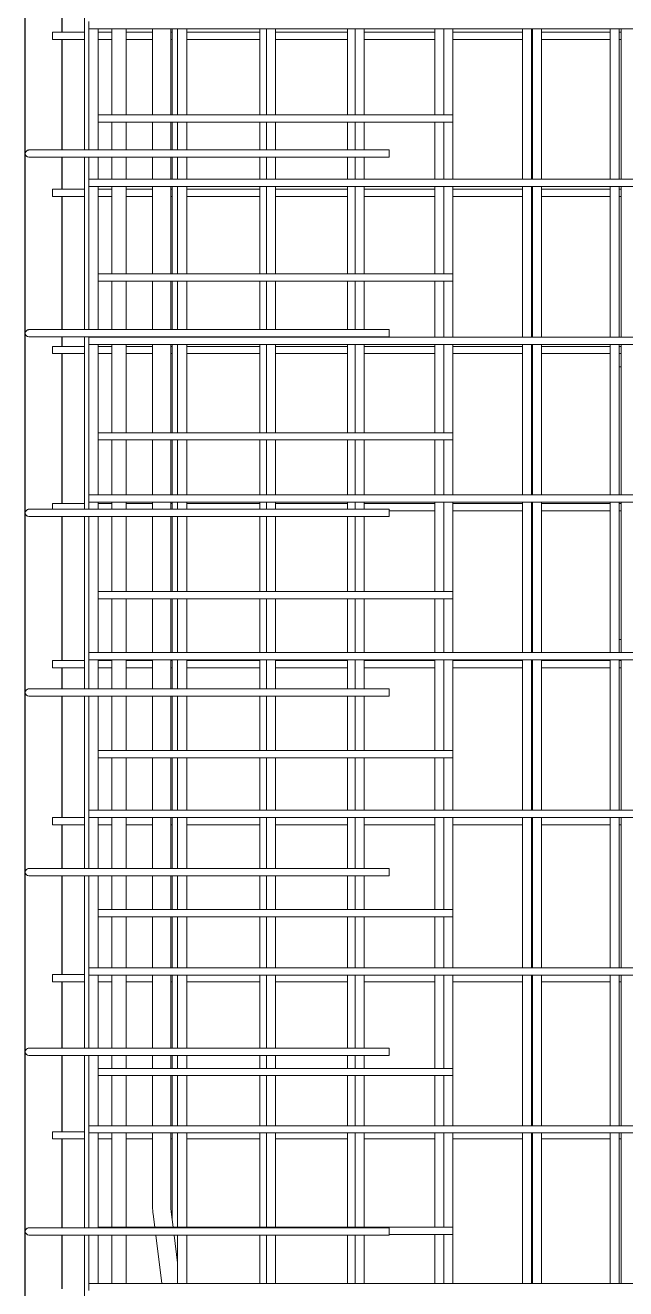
# Model space of a CAD drawing. Header units: millimetres. Extents: x 6720 to 22888, y -3063 to 10060.
# Drawn here: x 10063 to 10723, y 26 to 1416 of the extents above; entities that cross this region are included whole.
import ezdxf

# ---------------------------------------------------------------- set-up
doc = ezdxf.new("R2010")
doc.units = ezdxf.units.MM
for name, color, linetype, lineweight in [('A-WALL', 113, 'Continuous', 25), ('S-BEAM', 12, 'Continuous', 18), ('S-RBAR', 171, 'Continuous', 18)]:
    doc.layers.add(name, color=color, linetype=linetype, lineweight=lineweight)

msp = doc.modelspace()

# ---------------------------------------------------------------- linework, layer by layer
at = {"layer": 'A-WALL'}
for p, q in [((10062.6, -1395), (10062.6, 7060)), ((10102.6, 1468.3), (10102.6, 1408.2)), ((10102.6, 1400.2), (10102.6, 1278.7)), ((10102.6, 1270.7), (10102.6, 1235.4)), ((10102.6, 1227.4), (10102.6, 1081)), ((10102.6, 1073), (10102.6, 1062.6)), ((10102.6, 1054.6), (10102.6, 889.7)), ((10102.6, 875.3), (10102.6, 716.9)), ((10102.6, 708.9), (10102.6, 685.7)), ((10102.6, 677.7), (10102.6, 544.1)), ((10102.6, 536.1), (10102.6, 488)), ((10102.6, 480), (10102.6, 371.3)), ((10102.6, 363.3), (10102.6, 290.3)), ((10102.6, 282.3), (10102.6, 198.4)), ((10102.6, 190.4), (10102.6, 92.7)), ((10102.6, 84.7), (10102.6, 25.6))]:
    msp.add_line(p, q, dxfattribs=at)
at = {"layer": 'S-BEAM'}
for p, q in [((10715.8, 1040), (10717.8, 1040)), ((10717.8, 740), (10715.8, 740))]:
    msp.add_line(p, q, dxfattribs=at)
at = {"layer": 'S-RBAR'}
for p, q in [((10127.7, 1278.7), (10127.7, 1468.3)), ((10132.6, 1411.9), (10132.6, 1419.9)), ((10092.6, 1408.2), (10127.7, 1408.2)), ((10092.6, 1400.2), (10092.6, 1408.2)), ((10132.6, 1411.9), (12288.6, 1411.9)), ((10132.6, 1278.7), (10132.6, 1411.9)), ((10142.6, 1278.7), (10142.6, 1411.9)), ((10142.6, 1408.2), (10157.6, 1408.2)), ((10157.6, 1317.3), (10157.6, 1411.9)), ((10173.6, 1317.3), (10173.6, 1411.9)), ((10173.6, 1408.2), (10202.6, 1408.2)), ((10202.6, 1317.3), (10202.6, 1411.9)), ((10222.6, 1317.3), (10222.6, 1411.9)), ((10222.6, 1408.2), (10224.1, 1408.2)), ((10224.1, 1317.3), (10224.1, 1411.9)), ((10230.1, 1317.3), (10230.1, 1411.9)), ((10240.1, 1317.3), (10240.1, 1411.9)), ((10240.1, 1408.2), (10320.4, 1408.2)), ((10320.4, 1317.3), (10320.4, 1411.9)), ((10327.7, 1317.3), (10327.7, 1411.9)), ((10337.7, 1317.3), (10337.7, 1411.9)), ((10337.7, 1408.2), (10416.8, 1408.2)), ((10416.8, 1317.3), (10416.8, 1411.9)), ((10425.2, 1317.3), (10425.2, 1411.9)), ((10435.2, 1317.3), (10435.2, 1411.9)), ((10435.2, 1408.2), (10513.1, 1408.2)), ((10513.1, 1317.3), (10513.1, 1411.9)), ((10522.7, 1317.3), (10522.7, 1411.9)), ((10532.7, 1246.4), (10532.7, 1411.9)), ((10532.7, 1408.2), (10609.4, 1408.2)), ((10609.4, 1246.4), (10609.4, 1411.9)), ((10619.4, 1246.4), (10619.4, 1411.9)), ((10619.4, 1408.2), (10620.3, 1408.2)), ((10620.3, 1246.4), (10620.3, 1411.9)), ((10630.3, 1246.4), (10630.3, 1411.9)), ((10630.3, 1408.2), (10705.8, 1408.2)), ((10705.8, 1246.4), (10705.8, 1411.9)), ((10715.8, 1246.4), (10715.8, 1411.9)), ((10715.8, 1408.2), (10717.8, 1408.2)), ((10717.8, 1246.4), (10717.8, 1411.9)), ((10092.6, 1400.2), (10127.7, 1400.2)), ((10142.6, 1400.2), (10157.6, 1400.2)), ((10173.6, 1400.2), (10202.6, 1400.2)), ((10222.6, 1400.2), (10224.1, 1400.2)), ((10240.1, 1400.2), (10320.4, 1400.2)), ((10337.7, 1400.2), (10416.8, 1400.2)), ((10435.2, 1400.2), (10513.1, 1400.2)), ((10532.7, 1400.2), (10609.4, 1400.2)), ((10619.4, 1400.2), (10620.3, 1400.2)), ((10630.3, 1400.2), (10705.8, 1400.2)), ((10715.8, 1400.2), (10717.8, 1400.2)), ((10172.6, 1317.3), (10142.3, 1317.3)), ((10172.6, 1309.3), (10142.3, 1309.3)), ((10157.6, 1278.7), (10157.6, 1309.3)), ((10172.6, 1317.3), (10532.6, 1317.3)), ((10172.6, 1309.3), (10532.6, 1309.3)), ((10173.6, 1278.7), (10173.6, 1309.3)), ((10202.6, 1278.7), (10202.6, 1309.3)), ((10222.6, 1278.7), (10222.6, 1309.3)), ((10224.1, 1278.7), (10224.1, 1309.3)), ((10230.1, 1278.7), (10230.1, 1309.3)), ((10240.1, 1278.7), (10240.1, 1309.3)), ((10320.4, 1278.7), (10320.4, 1309.3)), ((10327.7, 1278.7), (10327.7, 1309.3)), ((10337.7, 1278.7), (10337.7, 1309.3)), ((10416.8, 1278.7), (10416.8, 1309.3)), ((10425.2, 1278.7), (10425.2, 1309.3)), ((10435.2, 1278.7), (10435.2, 1309.3)), ((10513.1, 1246.4), (10513.1, 1309.3)), ((10522.7, 1246.4), (10522.7, 1309.3)), ((10532.6, 1309.3), (10532.6, 1317.3)), ((10066.6, 1278.7), (10086.6, 1278.7)), ((10066.6, 1270.7), (10086.6, 1270.7)), ((10462.6, 1278.7), (10086.6, 1278.7)), ((10462.6, 1270.7), (10086.6, 1270.7)), ((10127.7, 1081), (10127.7, 1270.7)), ((10132.6, 1246.4), (10132.6, 1270.7)), ((10142.6, 1246.4), (10142.6, 1270.7)), ((10157.6, 1246.4), (10157.6, 1270.7)), ((10173.6, 1246.4), (10173.6, 1270.7)), ((10202.6, 1246.4), (10202.6, 1270.7)), ((10222.6, 1246.4), (10222.6, 1270.7)), ((10224.1, 1246.4), (10224.1, 1270.7)), ((10230.1, 1246.4), (10230.1, 1270.7)), ((10240.1, 1246.4), (10240.1, 1270.7)), ((10320.4, 1246.4), (10320.4, 1270.7)), ((10327.7, 1246.4), (10327.7, 1270.7)), ((10337.7, 1246.4), (10337.7, 1270.7)), ((10416.8, 1246.4), (10416.8, 1270.7)), ((10425.2, 1246.4), (10425.2, 1270.7)), ((10435.2, 1246.4), (10435.2, 1270.7)), ((10462.6, 1278.7), (10462.6, 1270.7)), ((10132.6, 1246.4), (12288.6, 1246.4)), ((10132.6, 1238.4), (10132.6, 1246.4)), ((10132.6, 1238.4), (12288.6, 1238.4)), ((10132.6, 1081), (10132.6, 1238.4)), ((10142.6, 1081), (10142.6, 1238.4)), ((10157.6, 1142.4), (10157.6, 1238.4)), ((10173.6, 1142.4), (10173.6, 1238.4)), ((10202.6, 1142.4), (10202.6, 1238.4)), ((10222.6, 1142.4), (10222.6, 1238.4)), ((10224.1, 1142.4), (10224.1, 1238.4)), ((10230.1, 1142.4), (10230.1, 1238.4)), ((10240.1, 1142.4), (10240.1, 1238.4)), ((10320.4, 1142.4), (10320.4, 1238.4)), ((10327.7, 1142.4), (10327.7, 1238.4)), ((10337.7, 1142.4), (10337.7, 1238.4)), ((10416.8, 1142.4), (10416.8, 1238.4)), ((10425.2, 1142.4), (10425.2, 1238.4)), ((10435.2, 1142.4), (10435.2, 1238.4)), ((10513.1, 1142.4), (10513.1, 1238.4)), ((10522.7, 1142.4), (10522.7, 1238.4)), ((10532.7, 1072.8), (10532.7, 1238.4)), ((10609.4, 1072.8), (10609.4, 1238.4)), ((10619.4, 1072.8), (10619.4, 1238.4)), ((10620.3, 1072.8), (10620.3, 1238.4)), ((10630.3, 1072.8), (10630.3, 1238.4)), ((10705.8, 1072.8), (10705.8, 1238.4)), ((10715.8, 1072.8), (10715.8, 1238.4)), ((10717.8, 1072.8), (10717.8, 1238.4)), ((10092.6, 1235.4), (10127.7, 1235.4)), ((10092.6, 1227.4), (10092.6, 1235.4)), ((10092.6, 1227.4), (10127.7, 1227.4)), ((10142.6, 1235.4), (10157.6, 1235.4)), ((10142.6, 1227.4), (10157.6, 1227.4)), ((10173.6, 1235.4), (10202.6, 1235.4)), ((10173.6, 1227.4), (10202.6, 1227.4)), ((10222.6, 1235.4), (10224.1, 1235.4)), ((10222.6, 1227.4), (10224.1, 1227.4)), ((10240.1, 1235.4), (10320.4, 1235.4)), ((10240.1, 1227.4), (10320.4, 1227.4)), ((10337.7, 1235.4), (10416.8, 1235.4)), ((10337.7, 1227.4), (10416.8, 1227.4)), ((10435.2, 1235.4), (10513.1, 1235.4)), ((10435.2, 1227.4), (10513.1, 1227.4)), ((10532.7, 1235.4), (10609.4, 1235.4)), ((10532.7, 1227.4), (10609.4, 1227.4)), ((10619.4, 1235.4), (10620.3, 1235.4)), ((10619.4, 1227.4), (10620.3, 1227.4)), ((10630.3, 1235.4), (10705.8, 1235.4)), ((10630.3, 1227.4), (10705.8, 1227.4)), ((10715.8, 1235.4), (10717.8, 1235.4)), ((10715.8, 1227.4), (10717.8, 1227.4)), ((10172.6, 1142.4), (10142.3, 1142.4)), ((10172.6, 1142.4), (10532.6, 1142.4)), ((10532.6, 1134.4), (10532.6, 1142.4)), ((10172.6, 1134.4), (10142.3, 1134.4)), ((10157.6, 1081), (10157.6, 1134.4)), ((10172.6, 1134.4), (10532.6, 1134.4)), ((10173.6, 1081), (10173.6, 1134.4)), ((10202.6, 1081), (10202.6, 1134.4)), ((10222.6, 1081), (10222.6, 1134.4)), ((10224.1, 1081), (10224.1, 1134.4)), ((10230.1, 1081), (10230.1, 1134.4)), ((10240.1, 1081), (10240.1, 1134.4)), ((10320.4, 1081), (10320.4, 1134.4)), ((10327.7, 1081), (10327.7, 1134.4)), ((10337.7, 1081), (10337.7, 1134.4)), ((10416.8, 1081), (10416.8, 1134.4)), ((10425.2, 1081), (10425.2, 1134.4)), ((10435.2, 1081), (10435.2, 1134.4)), ((10513.1, 1072.8), (10513.1, 1134.4)), ((10522.7, 1072.8), (10522.7, 1134.4)), ((10066.6, 1081), (10086.6, 1081)), ((10066.6, 1073), (10086.6, 1073)), ((10462.6, 1081), (10086.6, 1081)), ((10462.6, 1073), (10086.6, 1073)), ((10127.7, 883.3), (10127.7, 1073)), ((10132.6, 1072.8), (10774.6, 1072.8)), ((10132.6, 1064.8), (10132.6, 1072.8)), ((10462.6, 1081), (10462.6, 1073)), ((10092.6, 1062.6), (10127.7, 1062.6)), ((10092.6, 1054.6), (10092.6, 1062.6)), ((10132.6, 1064.8), (10774.6, 1064.8)), ((10132.6, 899.3), (10132.6, 1064.8)), ((10142.6, 899.3), (10142.6, 1064.8)), ((10142.6, 1062.6), (10157.6, 1062.6)), ((10157.6, 967.6), (10157.6, 1064.8)), ((10173.6, 967.6), (10173.6, 1064.8)), ((10173.6, 1062.6), (10202.6, 1062.6)), ((10202.6, 967.6), (10202.6, 1064.8)), ((10222.6, 967.6), (10222.6, 1064.8)), ((10222.6, 1062.6), (10224.1, 1062.6)), ((10224.1, 967.6), (10224.1, 1064.8)), ((10230.1, 967.6), (10230.1, 1064.8)), ((10240.1, 967.6), (10240.1, 1064.8)), ((10240.1, 1062.6), (10320.4, 1062.6)), ((10320.4, 967.6), (10320.4, 1064.8)), ((10327.7, 967.6), (10327.7, 1064.8)), ((10337.7, 967.6), (10337.7, 1064.8)), ((10337.7, 1062.6), (10416.8, 1062.6)), ((10416.8, 967.6), (10416.8, 1064.8)), ((10425.2, 967.6), (10425.2, 1064.8)), ((10435.2, 967.6), (10435.2, 1064.8)), ((10435.2, 1062.6), (10513.1, 1062.6)), ((10513.1, 967.6), (10513.1, 1064.8)), ((10522.7, 967.6), (10522.7, 1064.8)), ((10532.7, 899.3), (10532.7, 1064.8)), ((10532.7, 1062.6), (10609.4, 1062.6)), ((10609.4, 899.3), (10609.4, 1064.8)), ((10619.4, 899.3), (10619.4, 1064.8)), ((10619.4, 1062.6), (10620.3, 1062.6)), ((10620.3, 899.3), (10620.3, 1064.8)), ((10630.3, 899.3), (10630.3, 1064.8)), ((10630.3, 1062.6), (10705.8, 1062.6)), ((10705.8, 899.3), (10705.8, 1064.8)), ((10715.8, 899.3), (10715.8, 1064.8)), ((10715.8, 1062.6), (10717.8, 1062.6)), ((10717.8, 899.3), (10717.8, 1064.8)), ((10092.6, 1054.6), (10127.7, 1054.6)), ((10142.6, 1054.6), (10157.6, 1054.6)), ((10173.6, 1054.6), (10202.6, 1054.6)), ((10222.6, 1054.6), (10224.1, 1054.6)), ((10240.1, 1054.6), (10320.4, 1054.6)), ((10337.7, 1054.6), (10416.8, 1054.6)), ((10435.2, 1054.6), (10513.1, 1054.6)), ((10532.7, 1054.6), (10609.4, 1054.6)), ((10619.4, 1054.6), (10620.3, 1054.6)), ((10630.3, 1054.6), (10705.8, 1054.6)), ((10715.8, 1054.6), (10717.8, 1054.6)), ((10172.6, 967.6), (10142.3, 967.6)), ((10172.6, 959.6), (10142.3, 959.6)), ((10157.6, 899.3), (10157.6, 959.6)), ((10172.6, 967.6), (10532.6, 967.6)), ((10172.6, 959.6), (10532.6, 959.6)), ((10173.6, 899.3), (10173.6, 959.6)), ((10202.6, 899.3), (10202.6, 959.6)), ((10222.6, 899.3), (10222.6, 959.6)), ((10224.1, 899.3), (10224.1, 959.6)), ((10230.1, 899.3), (10230.1, 959.6)), ((10240.1, 899.3), (10240.1, 959.6)), ((10320.4, 899.3), (10320.4, 959.6)), ((10327.7, 899.3), (10327.7, 959.6)), ((10337.7, 899.3), (10337.7, 959.6)), ((10416.8, 899.3), (10416.8, 959.6)), ((10425.2, 899.3), (10425.2, 959.6)), ((10435.2, 899.3), (10435.2, 959.6)), ((10513.1, 899.3), (10513.1, 959.6)), ((10522.7, 899.3), (10522.7, 959.6)), ((10532.6, 959.6), (10532.6, 967.6)), ((10132.6, 899.3), (10739.6, 899.3)), ((10132.6, 891.3), (10132.6, 899.3)), ((10132.6, 891.3), (10739.6, 891.3)), ((10132.6, 883.3), (10132.6, 891.3)), ((10142.6, 883.3), (10142.6, 891.3)), ((10157.6, 883.3), (10157.6, 891.3)), ((10173.6, 883.3), (10173.6, 891.3)), ((10202.6, 883.3), (10202.6, 891.3)), ((10222.6, 883.3), (10222.6, 891.3)), ((10224.1, 883.3), (10224.1, 891.3)), ((10230.1, 883.3), (10230.1, 891.3)), ((10240.1, 883.3), (10240.1, 891.3)), ((10320.4, 883.3), (10320.4, 891.3)), ((10327.7, 883.3), (10327.7, 891.3)), ((10337.7, 883.3), (10337.7, 891.3)), ((10416.8, 883.3), (10416.8, 891.3)), ((10425.2, 883.3), (10425.2, 891.3)), ((10435.2, 883.3), (10435.2, 891.3)), ((10513.1, 792.7), (10513.1, 891.3)), ((10522.7, 792.7), (10522.7, 891.3)), ((10532.7, 725.7), (10532.7, 891.3)), ((10609.4, 725.7), (10609.4, 891.3)), ((10619.4, 725.7), (10619.4, 891.3)), ((10620.3, 725.7), (10620.3, 891.3)), ((10630.3, 725.7), (10630.3, 891.3)), ((10705.8, 725.7), (10705.8, 891.3)), ((10715.8, 725.7), (10715.8, 891.3)), ((10717.8, 725.7), (10717.8, 891.3)), ((10066.6, 883.3), (10086.6, 883.3)), ((10462.6, 883.3), (10086.6, 883.3)), ((10092.6, 889.7), (10127.7, 889.7)), ((10092.6, 883.3), (10092.6, 889.7)), ((10142.6, 889.7), (10157.6, 889.7)), ((10173.6, 889.7), (10202.6, 889.7)), ((10222.6, 889.7), (10224.1, 889.7)), ((10240.1, 889.7), (10320.4, 889.7)), ((10337.7, 889.7), (10416.8, 889.7)), ((10435.2, 889.7), (10513.1, 889.7)), ((10462.6, 883.3), (10462.6, 875.3)), ((10462.6, 881.7), (10513.1, 881.7)), ((10532.7, 889.7), (10609.4, 889.7)), ((10532.7, 881.7), (10609.4, 881.7)), ((10619.4, 889.7), (10620.3, 889.7)), ((10619.4, 881.7), (10620.3, 881.7)), ((10630.3, 889.7), (10705.8, 889.7)), ((10630.3, 881.7), (10705.8, 881.7)), ((10715.8, 889.7), (10717.8, 889.7)), ((10715.8, 881.7), (10717.8, 881.7)), ((10066.6, 875.3), (10086.6, 875.3)), ((10462.6, 875.3), (10086.6, 875.3)), ((10127.7, 685.7), (10127.7, 875.3)), ((10132.6, 725.7), (10132.6, 875.3)), ((10142.6, 725.7), (10142.6, 875.3)), ((10157.6, 792.7), (10157.6, 875.3)), ((10173.6, 792.7), (10173.6, 875.3)), ((10202.6, 792.7), (10202.6, 875.3)), ((10222.6, 792.7), (10222.6, 875.3)), ((10224.1, 792.7), (10224.1, 875.3)), ((10230.1, 792.7), (10230.1, 875.3)), ((10240.1, 792.7), (10240.1, 875.3)), ((10320.4, 792.7), (10320.4, 875.3)), ((10327.7, 792.7), (10327.7, 875.3)), ((10337.7, 792.7), (10337.7, 875.3)), ((10416.8, 792.7), (10416.8, 875.3)), ((10425.2, 792.7), (10425.2, 875.3)), ((10435.2, 792.7), (10435.2, 875.3)), ((10172.6, 792.7), (10142.3, 792.7)), ((10172.6, 792.7), (10532.6, 792.7)), ((10532.6, 784.7), (10532.6, 792.7)), ((10172.6, 784.7), (10142.3, 784.7)), ((10157.6, 725.7), (10157.6, 784.7)), ((10172.6, 784.7), (10532.6, 784.7)), ((10173.6, 725.7), (10173.6, 784.7)), ((10202.6, 725.7), (10202.6, 784.7)), ((10222.6, 725.7), (10222.6, 784.7)), ((10224.1, 725.7), (10224.1, 784.7)), ((10230.1, 725.7), (10230.1, 784.7)), ((10240.1, 725.7), (10240.1, 784.7)), ((10320.4, 725.7), (10320.4, 784.7)), ((10327.7, 725.7), (10327.7, 784.7)), ((10337.7, 725.7), (10337.7, 784.7)), ((10416.8, 725.7), (10416.8, 784.7)), ((10425.2, 725.7), (10425.2, 784.7)), ((10435.2, 725.7), (10435.2, 784.7)), ((10513.1, 725.7), (10513.1, 784.7)), ((10522.7, 725.7), (10522.7, 784.7)), ((10132.6, 725.7), (10755.8, 725.7)), ((10132.6, 717.7), (10132.6, 725.7)), ((10092.6, 716.9), (10127.7, 716.9)), ((10092.6, 708.9), (10092.6, 716.9)), ((10132.6, 717.7), (10776.2, 717.7)), ((10132.6, 685.7), (10132.6, 717.7)), ((10142.6, 685.7), (10142.6, 717.7)), ((10142.6, 716.9), (10157.6, 716.9)), ((10157.6, 685.7), (10157.6, 717.7)), ((10173.6, 685.7), (10173.6, 717.7)), ((10173.6, 716.9), (10202.6, 716.9)), ((10202.6, 685.7), (10202.6, 717.7)), ((10222.6, 685.7), (10222.6, 717.7)), ((10222.6, 716.9), (10224.1, 716.9)), ((10224.1, 685.7), (10224.1, 717.7)), ((10230.1, 685.7), (10230.1, 717.7)), ((10240.1, 685.7), (10240.1, 717.7)), ((10240.1, 716.9), (10320.4, 716.9)), ((10320.4, 685.7), (10320.4, 717.7)), ((10327.7, 685.7), (10327.7, 717.7)), ((10337.7, 685.7), (10337.7, 717.7)), ((10337.7, 716.9), (10416.8, 716.9)), ((10416.8, 685.7), (10416.8, 717.7)), ((10425.2, 685.7), (10425.2, 717.7)), ((10435.2, 685.7), (10435.2, 717.7)), ((10435.2, 716.9), (10513.1, 716.9)), ((10513.1, 617.8), (10513.1, 717.7)), ((10522.7, 617.8), (10522.7, 717.7)), ((10532.7, 552.1), (10532.7, 717.7)), ((10532.7, 716.9), (10609.4, 716.9)), ((10609.4, 552.1), (10609.4, 717.7)), ((10619.4, 552.1), (10619.4, 717.7)), ((10619.4, 716.9), (10620.3, 716.9)), ((10620.3, 552.1), (10620.3, 717.7)), ((10630.3, 552.1), (10630.3, 717.7)), ((10630.3, 716.9), (10705.8, 716.9)), ((10705.8, 552.1), (10705.8, 717.7)), ((10715.8, 552.1), (10715.8, 717.7)), ((10715.8, 716.9), (10717.8, 716.9)), ((10717.8, 552.1), (10717.8, 717.7)), ((10092.6, 708.9), (10127.7, 708.9)), ((10142.6, 708.9), (10157.6, 708.9)), ((10173.6, 708.9), (10202.6, 708.9)), ((10222.6, 708.9), (10224.1, 708.9)), ((10240.1, 708.9), (10320.4, 708.9)), ((10337.7, 708.9), (10416.8, 708.9)), ((10435.2, 708.9), (10513.1, 708.9)), ((10532.7, 708.9), (10609.4, 708.9)), ((10619.4, 708.9), (10620.3, 708.9)), ((10630.3, 708.9), (10705.8, 708.9)), ((10715.8, 708.9), (10717.8, 708.9)), ((10066.6, 685.7), (10086.6, 685.7)), ((10462.6, 685.7), (10086.6, 685.7)), ((10462.6, 685.7), (10462.6, 677.7)), ((10066.6, 677.7), (10086.6, 677.7)), ((10462.6, 677.7), (10086.6, 677.7)), ((10127.7, 488), (10127.7, 677.7)), ((10132.6, 552.1), (10132.6, 677.7)), ((10142.6, 552.1), (10142.6, 677.7)), ((10157.6, 617.8), (10157.6, 677.7)), ((10173.6, 617.8), (10173.6, 677.7)), ((10202.6, 617.8), (10202.6, 677.7)), ((10222.6, 617.8), (10222.6, 677.7)), ((10224.1, 617.8), (10224.1, 677.7)), ((10230.1, 617.8), (10230.1, 677.7)), ((10240.1, 617.8), (10240.1, 677.7)), ((10320.4, 617.8), (10320.4, 677.7)), ((10327.7, 617.8), (10327.7, 677.7)), ((10337.7, 617.8), (10337.7, 677.7)), ((10416.8, 617.8), (10416.8, 677.7)), ((10425.2, 617.8), (10425.2, 677.7)), ((10435.2, 617.8), (10435.2, 677.7)), ((10172.6, 617.8), (10142.3, 617.8)), ((10172.6, 617.8), (10532.6, 617.8)), ((10532.6, 609.8), (10532.6, 617.8)), ((10172.6, 609.8), (10142.3, 609.8)), ((10157.6, 552.1), (10157.6, 609.8)), ((10172.6, 609.8), (10532.6, 609.8)), ((10173.6, 552.1), (10173.6, 609.8)), ((10202.6, 552.1), (10202.6, 609.8)), ((10222.6, 552.1), (10222.6, 609.8)), ((10224.1, 552.1), (10224.1, 609.8)), ((10230.1, 552.1), (10230.1, 609.8)), ((10240.1, 552.1), (10240.1, 609.8)), ((10320.4, 552.1), (10320.4, 609.8)), ((10327.7, 552.1), (10327.7, 609.8)), ((10337.7, 552.1), (10337.7, 609.8)), ((10416.8, 552.1), (10416.8, 609.8)), ((10425.2, 552.1), (10425.2, 609.8)), ((10435.2, 552.1), (10435.2, 609.8)), ((10513.1, 552.1), (10513.1, 609.8)), ((10522.7, 552.1), (10522.7, 609.8)), ((10092.6, 544.1), (10127.7, 544.1)), ((10092.6, 536.1), (10092.6, 544.1)), ((10132.6, 552.1), (10755.9, 552.1)), ((10132.6, 544.1), (10132.6, 552.1)), ((10132.6, 544.1), (10755.9, 544.1)), ((10132.6, 488), (10132.6, 544.1)), ((10142.6, 488), (10142.6, 544.1)), ((10157.6, 488), (10157.6, 544.1)), ((10173.6, 488), (10173.6, 544.1)), ((10202.6, 488), (10202.6, 544.1)), ((10222.6, 488), (10222.6, 544.1)), ((10224.1, 488), (10224.1, 544.1)), ((10230.1, 488), (10230.1, 544.1)), ((10240.1, 488), (10240.1, 544.1)), ((10320.4, 488), (10320.4, 544.1)), ((10327.7, 488), (10327.7, 544.1)), ((10337.7, 488), (10337.7, 544.1)), ((10416.8, 488), (10416.8, 544.1)), ((10425.2, 488), (10425.2, 544.1)), ((10435.2, 488), (10435.2, 544.1)), ((10513.1, 442.9), (10513.1, 544.1)), ((10522.7, 442.9), (10522.7, 544.1)), ((10532.7, 378.6), (10532.7, 544.1)), ((10609.4, 378.6), (10609.4, 544.1)), ((10619.4, 378.6), (10619.4, 544.1)), ((10620.3, 378.6), (10620.3, 544.1)), ((10630.3, 378.6), (10630.3, 544.1)), ((10705.8, 378.6), (10705.8, 544.1)), ((10715.8, 378.6), (10715.8, 544.1)), ((10717.8, 378.6), (10717.8, 544.1)), ((10092.6, 536.1), (10127.7, 536.1)), ((10142.6, 536.1), (10157.6, 536.1)), ((10173.6, 536.1), (10202.6, 536.1)), ((10222.6, 536.1), (10224.1, 536.1)), ((10240.1, 536.1), (10320.4, 536.1)), ((10337.7, 536.1), (10416.8, 536.1)), ((10435.2, 536.1), (10513.1, 536.1)), ((10532.7, 536.1), (10609.4, 536.1)), ((10619.4, 536.1), (10620.3, 536.1)), ((10630.3, 536.1), (10705.8, 536.1)), ((10715.8, 536.1), (10717.8, 536.1)), ((10066.6, 488), (10086.6, 488)), ((10462.6, 488), (10086.6, 488)), ((10462.6, 488), (10462.6, 480)), ((10066.6, 480), (10086.6, 480)), ((10462.6, 480), (10086.6, 480)), ((10127.7, 290.3), (10127.7, 480)), ((10132.6, 378.6), (10132.6, 480)), ((10142.6, 378.6), (10142.6, 480)), ((10157.6, 442.9), (10157.6, 480)), ((10173.6, 442.9), (10173.6, 480)), ((10202.6, 442.9), (10202.6, 480)), ((10222.6, 442.9), (10222.6, 480)), ((10224.1, 442.9), (10224.1, 480)), ((10230.1, 442.9), (10230.1, 480)), ((10240.1, 442.9), (10240.1, 480)), ((10320.4, 442.9), (10320.4, 480)), ((10327.7, 442.9), (10327.7, 480)), ((10337.7, 442.9), (10337.7, 480)), ((10416.8, 442.9), (10416.8, 480)), ((10425.2, 442.9), (10425.2, 480)), ((10435.2, 442.9), (10435.2, 480)), ((10172.6, 442.9), (10142.3, 442.9)), ((10172.6, 434.9), (10142.3, 434.9)), ((10157.6, 378.6), (10157.6, 434.9)), ((10172.6, 442.9), (10532.6, 442.9)), ((10172.6, 434.9), (10532.6, 434.9)), ((10173.6, 378.6), (10173.6, 434.9)), ((10202.6, 378.6), (10202.6, 434.9)), ((10222.6, 378.6), (10222.6, 434.9)), ((10224.1, 378.6), (10224.1, 434.9)), ((10230.1, 378.6), (10230.1, 434.9)), ((10240.1, 378.6), (10240.1, 434.9)), ((10320.4, 378.6), (10320.4, 434.9)), ((10327.7, 378.6), (10327.7, 434.9)), ((10337.7, 378.6), (10337.7, 434.9)), ((10416.8, 378.6), (10416.8, 434.9)), ((10425.2, 378.6), (10425.2, 434.9)), ((10435.2, 378.6), (10435.2, 434.9)), ((10513.1, 378.6), (10513.1, 434.9)), ((10522.7, 378.6), (10522.7, 434.9)), ((10532.6, 434.9), (10532.6, 442.9)), ((10132.6, 378.6), (10754.6, 378.6)), ((10132.6, 370.6), (10132.6, 378.6)), ((10092.6, 371.3), (10127.7, 371.3)), ((10092.6, 363.3), (10092.6, 371.3)), ((10092.6, 363.3), (10127.7, 363.3)), ((10132.6, 370.6), (10754.6, 370.6)), ((10132.6, 290.3), (10132.6, 370.6)), ((10142.6, 290.3), (10142.6, 370.6)), ((10142.6, 363.3), (10157.6, 363.3)), ((10157.6, 290.3), (10157.6, 370.6)), ((10173.6, 290.3), (10173.6, 370.6)), ((10173.6, 363.3), (10202.6, 363.3)), ((10202.6, 290.3), (10202.6, 370.6)), ((10222.6, 290.3), (10222.6, 370.6)), ((10222.6, 363.3), (10224.1, 363.3)), ((10224.1, 290.3), (10224.1, 370.6)), ((10230.1, 290.3), (10230.1, 370.6)), ((10240.1, 290.3), (10240.1, 370.6)), ((10240.1, 363.3), (10320.4, 363.3)), ((10320.4, 290.3), (10320.4, 370.6)), ((10327.7, 290.3), (10327.7, 370.6)), ((10337.7, 290.3), (10337.7, 370.6)), ((10337.7, 363.3), (10416.8, 363.3)), ((10416.8, 290.3), (10416.8, 370.6)), ((10425.2, 290.3), (10425.2, 370.6)), ((10435.2, 290.3), (10435.2, 370.6)), ((10435.2, 363.3), (10513.1, 363.3)), ((10513.1, 268.1), (10513.1, 370.6)), ((10522.7, 268.1), (10522.7, 370.6)), ((10532.7, 205), (10532.7, 370.6)), ((10532.7, 363.3), (10609.4, 363.3)), ((10609.4, 205), (10609.4, 370.6)), ((10619.4, 205), (10619.4, 370.6)), ((10619.4, 363.3), (10620.3, 363.3)), ((10620.3, 205), (10620.3, 370.6)), ((10630.3, 205), (10630.3, 370.6)), ((10630.3, 363.3), (10705.8, 363.3)), ((10705.8, 205), (10705.8, 370.6)), ((10715.8, 205), (10715.8, 370.6)), ((10715.8, 363.3), (10717.8, 363.3)), ((10717.8, 205), (10717.8, 370.6)), ((10066.6, 290.3), (10086.6, 290.3)), ((10066.6, 282.3), (10086.6, 282.3)), ((10462.6, 290.3), (10086.6, 290.3)), ((10462.6, 282.3), (10086.6, 282.3)), ((10127.7, 92.7), (10127.7, 282.3)), ((10132.6, 205), (10132.6, 282.3)), ((10142.6, 205), (10142.6, 282.3)), ((10157.6, 268.1), (10157.6, 282.3)), ((10173.6, 268.1), (10173.6, 282.3)), ((10202.6, 268.1), (10202.6, 282.3)), ((10222.6, 268.1), (10222.6, 282.3)), ((10224.1, 268.1), (10224.1, 282.3)), ((10230.1, 268.1), (10230.1, 282.3)), ((10240.1, 268.1), (10240.1, 282.3)), ((10320.4, 268.1), (10320.4, 282.3)), ((10327.7, 268.1), (10327.7, 282.3)), ((10337.7, 268.1), (10337.7, 282.3)), ((10416.8, 268.1), (10416.8, 282.3)), ((10425.2, 268.1), (10425.2, 282.3)), ((10435.2, 268.1), (10435.2, 282.3)), ((10462.6, 290.3), (10462.6, 282.3)), ((10172.6, 268.1), (10142.3, 268.1)), ((10172.6, 268.1), (10532.6, 268.1)), ((10532.6, 260.1), (10532.6, 268.1)), ((10172.6, 260.1), (10142.3, 260.1)), ((10157.6, 205), (10157.6, 260.1)), ((10172.6, 260.1), (10532.6, 260.1)), ((10173.6, 205), (10173.6, 260.1)), ((10202.6, 205), (10202.6, 260.1)), ((10222.6, 205), (10222.6, 260.1)), ((10224.1, 205), (10224.1, 260.1)), ((10230.1, 205), (10230.1, 260.1)), ((10240.1, 205), (10240.1, 260.1)), ((10320.4, 205), (10320.4, 260.1)), ((10327.7, 205), (10327.7, 260.1)), ((10337.7, 205), (10337.7, 260.1)), ((10416.8, 205), (10416.8, 260.1)), ((10425.2, 205), (10425.2, 260.1)), ((10435.2, 205), (10435.2, 260.1)), ((10513.1, 205), (10513.1, 260.1)), ((10522.7, 205), (10522.7, 260.1)), ((10092.6, 198.4), (10127.7, 198.4)), ((10092.6, 190.4), (10092.6, 198.4)), ((10132.6, 205), (10776.2, 205)), ((10132.6, 197), (10132.6, 205)), ((10132.6, 197), (10776.2, 197)), ((10132.6, 92.7), (10132.6, 197)), ((10142.6, 92.7), (10142.6, 197)), ((10157.6, 93.2), (10157.6, 197)), ((10173.6, 93.2), (10173.6, 197)), ((10202.6, 115.8), (10202.6, 197)), ((10222.6, 115.8), (10222.6, 197)), ((10224.1, 101.1), (10224.1, 197)), ((10230.1, 93.2), (10230.1, 197)), ((10240.1, 93.2), (10240.1, 197)), ((10320.4, 93.2), (10320.4, 197)), ((10327.7, 93.2), (10327.7, 197)), ((10337.7, 93.2), (10337.7, 197)), ((10416.8, 93.2), (10416.8, 197)), ((10425.2, 93.2), (10425.2, 197)), ((10435.2, 93.2), (10435.2, 197)), ((10513.1, 93.2), (10513.1, 197)), ((10522.7, 93.2), (10522.7, 197)), ((10532.7, 31.5), (10532.7, 197)), ((10609.4, 31.5), (10609.4, 197)), ((10619.4, 31.5), (10619.4, 197)), ((10620.3, 31.5), (10620.3, 197)), ((10630.3, 31.5), (10630.3, 197)), ((10705.8, 31.5), (10705.8, 197)), ((10715.8, 31.5), (10715.8, 197)), ((10717.8, 31.5), (10717.8, 197)), ((10092.6, 190.4), (10127.7, 190.4)), ((10142.6, 190.4), (10157.6, 190.4)), ((10173.6, 190.4), (10202.6, 190.4)), ((10222.6, 190.4), (10224.1, 190.4)), ((10240.1, 190.4), (10320.4, 190.4)), ((10337.7, 190.4), (10416.8, 190.4)), ((10435.2, 190.4), (10513.1, 190.4)), ((10532.7, 190.4), (10609.4, 190.4)), ((10619.4, 190.4), (10620.3, 190.4)), ((10630.3, 190.4), (10705.8, 190.4)), ((10715.8, 190.4), (10717.8, 190.4)), ((10204.9, 93.2), (10203.1, 107.5)), ((10225.1, 93.2), (10222.9, 110.1)), ((10066.6, 92.7), (10086.6, 92.7)), ((10066.6, 84.7), (10086.6, 84.7)), ((10462.6, 92.7), (10086.6, 92.7)), ((10462.6, 84.7), (10086.6, 84.7)), ((10127.7, -105), (10127.7, 84.7)), ((10132.6, 31.5), (10132.6, 84.7)), ((10172.6, 93.2), (10142.3, 93.2)), ((10142.6, 31.5), (10142.6, 84.7)), ((10157.6, 31.5), (10157.6, 84.7)), ((10172.6, 93.2), (10532.6, 93.2)), ((10173.6, 31.5), (10173.6, 84.7)), ((10212.9, 31.5), (10206, 84.7)), ((10230.1, 54.1), (10226.2, 84.7)), ((10230.1, 31.5), (10230.1, 84.7)), ((10240.1, 31.5), (10240.1, 84.7)), ((10320.4, 31.5), (10320.4, 84.7)), ((10327.7, 31.5), (10327.7, 84.7)), ((10337.7, 31.5), (10337.7, 84.7)), ((10416.8, 31.5), (10416.8, 84.7)), ((10425.2, 31.5), (10425.2, 84.7)), ((10435.2, 31.5), (10435.2, 84.7)), ((10462.6, 92.7), (10462.6, 84.7)), ((10462.6, 85.2), (10532.6, 85.2)), ((10513.1, 31.5), (10513.1, 85.2)), ((10522.7, 31.5), (10522.7, 85.2)), ((10532.6, 85.2), (10532.6, 93.2)), ((10132.6, 31.5), (10756.7, 31.5)), ((10132.6, 23.5), (10132.6, 31.5))]:
    msp.add_line(p, q, dxfattribs=at)
for centre, radius, start, end in [((10066.6, 1274.7), 4, 90, 270), ((10066.6, 1274.7), 4, 120, 165), ((10066.6, 1274.7), 4, 195, 240), ((10066.6, 1274.7), 4, 90, 105), ((10066.6, 1077), 4, 90, 270), ((10066.6, 1077), 4, 120, 165), ((10066.6, 1077), 4, 195, 240), ((10066.6, 1077), 4, 90, 105), ((10066.6, 879.3), 4, 90, 270), ((10066.6, 879.3), 4, 120, 165), ((10066.6, 879.3), 4, 195, 240), ((10066.6, 879.3), 4, 90, 105), ((10066.6, 681.7), 4, 90, 270), ((10066.6, 681.7), 4, 120, 158.187), ((10066.6, 681.7), 4, 90, 105), ((10066.6, 681.7), 4, 195, 240), ((10066.6, 484), 4, 90, 270), ((10066.6, 484), 4, 120, 165), ((10066.6, 484), 4, 90, 105), ((10066.6, 484), 4, 195, 240), ((10066.6, 286.3), 4, 90, 270), ((10066.6, 286.3), 4, 120, 165), ((10066.6, 286.3), 4, 195, 240), ((10066.6, 286.3), 4, 90, 105), ((10267.6, 115.8), 65, 180, 187.3122), ((10267.6, 115.8), 45, 180, 187.3122), ((10066.6, 88.7), 4, 90, 270), ((10066.6, 88.7), 4, 120, 165), ((10066.6, 88.7), 4, 195, 240), ((10066.6, 88.7), 4, 90, 105)]:
    msp.add_arc(centre, radius, start, end, dxfattribs=at)

doc.saveas('drawing.dxf')
